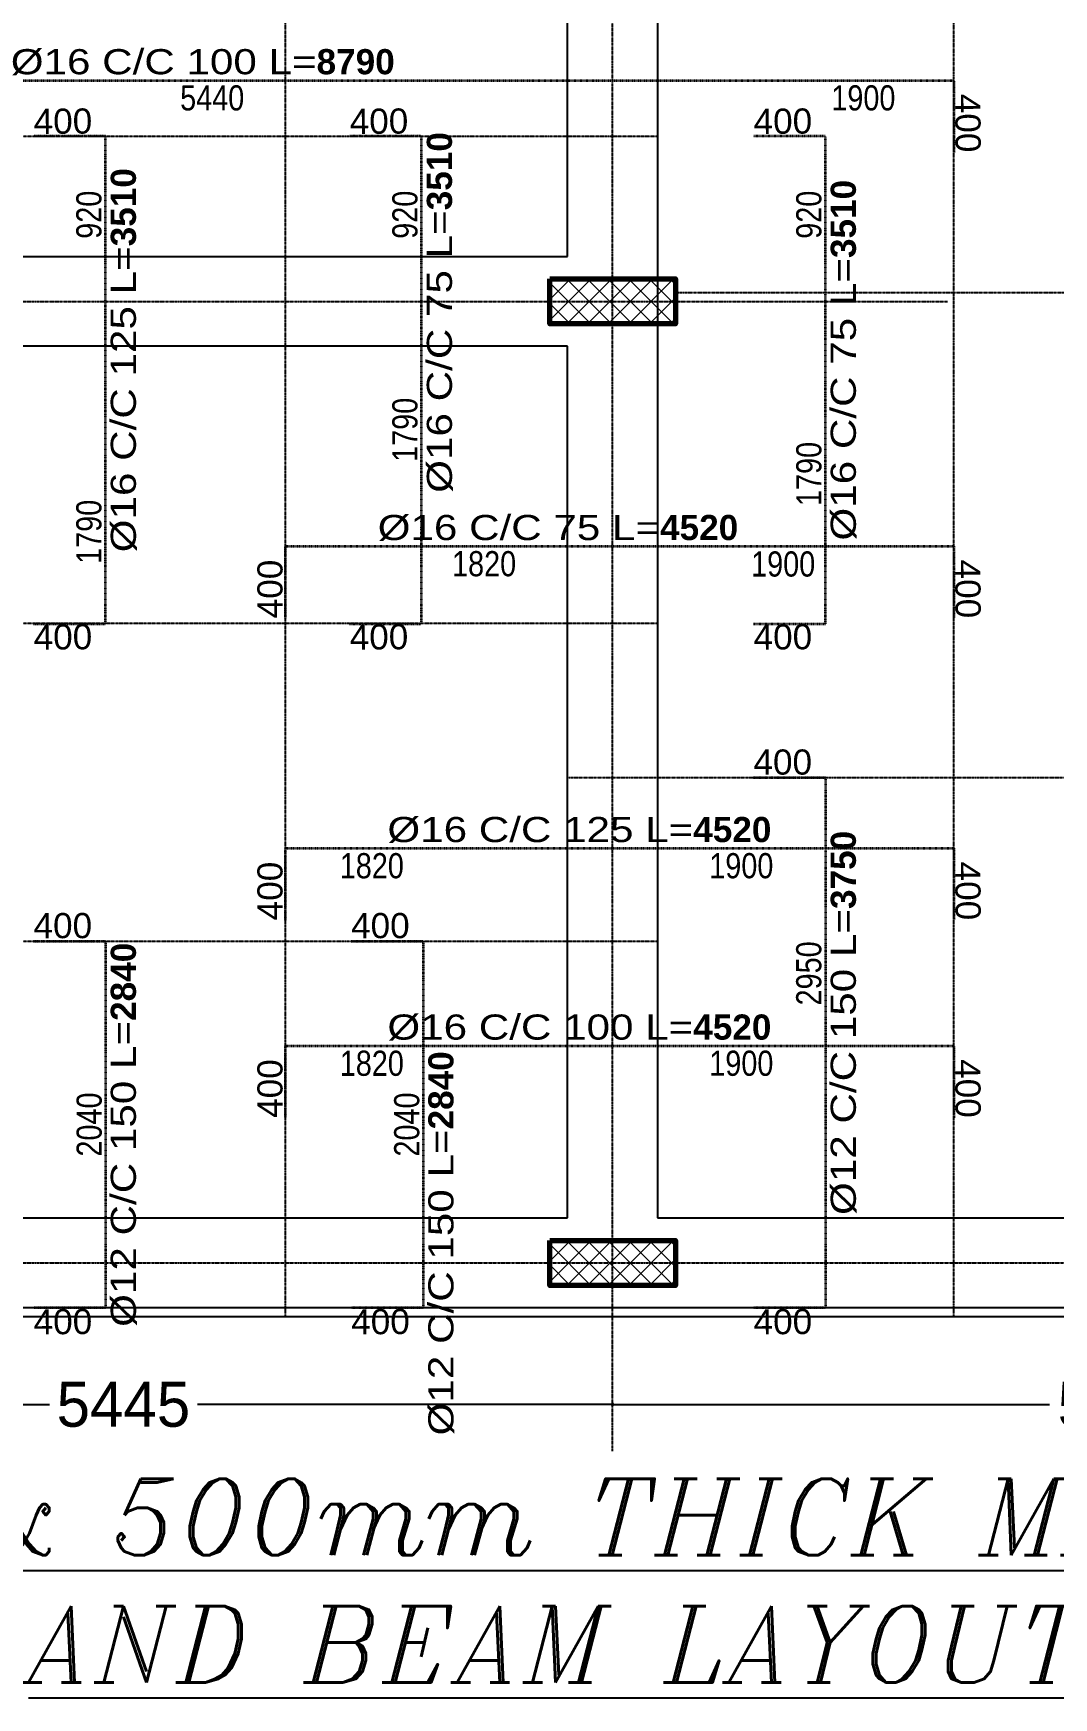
# Model space of a CAD drawing. Header units: millimetres. Extents: x 2103 to 24010, y 2231 to 32064.
# Drawn here: x 8624 to 14304, y 2231 to 11491 of the extents above; entities that cross this region are included whole.
import ezdxf

# ---------------------------------------------------------------- set-up
doc = ezdxf.new("R2010")
doc.units = ezdxf.units.MM
doc.linetypes.add('CENTER', pattern=[2, 1.25, -0.25, 0.25, -0.25])
doc.linetypes.add('HIDDEN', pattern=[0.375, 0.25, -0.125])
for name, color, linetype, lineweight in [('A- Hatch', 8, 'Continuous', 0), ('BAR N', 104, 'HIDDEN', 35), ('DIM2', 8, 'Continuous', 0)]:
    doc.layers.add(name, color=color, linetype=linetype, lineweight=lineweight)
for name, color, linetype in [('ConcreteEdges', 3, 'Continuous'), ('DIM', 1, 'Continuous'), ('GRIDLINES', 9, 'Continuous'), ('TEXT', 2, 'Continuous'), ('TREES', 3, 'Continuous')]:
    doc.layers.add(name, color=color, linetype=linetype)
doc.styles.add('BOLDTEXT4', font='italic.shx')
doc.styles.add('style5', font='')
doc.styles.add('yonas', font='')
doc.styles.get('style5').set_extended_font_data('Tempus Sans ITC')
doc.styles.get('yonas').set_extended_font_data('Tw Cen MT')
doc.dimstyles.new('detail 20', dxfattribs={"dimtxt": 200, "dimasz": 3, "dimexe": 7, "dimexo": 7, "dimgap": 5, "dimtad": 0, "dimtoh": 1, "dimdec": 0, "dimzin": 0, "dimdsep": 46, "dimtxsty": 'yonas', "dimblk": 'ARCHTICK', "dimcen": 0.03, "dimdle": 7, "dimclrd": 13, "dimclrt": 1, "dimadec": 0, "dimazin": 0, "dimtfac": 1, "dimtdec": 0, "dimtofl": 0, "dimtmove": 0, "dimatfit": 3, "dimldrblk": 'ARCHTICK', "dimfxl": 10, "dimfxlon": 1, "dimtolj": 1, "dimtzin": 0, "dimarcsym": 1})
doc.dimstyles.new('DIM 25. Beam', dxfattribs={"dimtxt": 140, "dimasz": 75, "dimexe": 75, "dimexo": 20, "dimgap": 20, "dimtad": 1, "dimdec": 0, "dimrnd": 10, "dimzin": 0, "dimdsep": 46, "dimtxsty": 'style5', "dimblk": 'OBLIQUE', "dimcen": 0, "dimdle": 75, "dimse1": 1, "dimse2": 1, "dimsd1": 1, "dimsd2": 1, "dimclrd": 1, "dimclre": 1, "dimclrt": 2, "dimadec": 0, "dimazin": 0, "dimtfac": 1, "dimtdec": 0, "dimtix": 1, "dimtmove": 2, "dimatfit": 2, "dimldrblk": 'OPEN', "dimfxl": 75, "dimtolj": 1, "dimtzin": 0, "dimarcsym": 0})

# ---------------------------------------------------------------- blocks, each defined once
blk = doc.blocks.new('_ArchTick')
at = {"color": 0, "linetype": 'ByBlock', "const_width": 0.15}
blk.add_lwpolyline([(-0.5, -0.5), (0.5, 0.5)], dxfattribs=at)
blk = doc.blocks.new('*D501')
at = {"layer": 'Defpoints', "color": 0}
for p in [(6403.3, 4349.9), (11848.3, 4349.9), (11848.3, 3861.6)]:
    blk.add_point(p, dxfattribs=at)
at = {"layer": 'DIM2', "color": 7, "lineweight": -2, "ltscale": 10}
for p, q in [((6396.3, 3861.6), (8714.2, 3861.6)), ((11855.3, 3861.6), (9537.5, 3861.6))]:
    blk.add_line(p, q, dxfattribs=at)
at = {"layer": 'DIM2', "color": 0, "lineweight": -2, "ltscale": 10}
for p, q in [((6403.3, 3871.6), (6403.3, 3854.6)), ((11848.3, 3871.6), (11848.3, 3854.6))]:
    blk.add_line(p, q, dxfattribs=at)
at = {"layer": 'DIM2', "color": 7, "lineweight": -2, "xscale": 3, "yscale": 3, "zscale": 3, "rotation": 180}
blk.add_blockref('_ArchTick', (6403.3, 3861.6), dxfattribs=at)
at = {"layer": 'DIM2', "color": 7, "lineweight": -2, "xscale": 3, "yscale": 3, "zscale": 3}
blk.add_blockref('_ArchTick', (11848.3, 3861.6), dxfattribs=at)
at = {"layer": 'DIM2', "color": 7, "lineweight": 25, "insert": (9125.8, 3861.6), "char_height": 250, "attachment_point": 5, "style": 'yonas'}
blk.add_mtext('\\A1;5445', dxfattribs=at)
blk = doc.blocks.new('*D502')
at = {"layer": 'Defpoints', "color": 0}
for p in [(11848.3, 4349.9), (17548.3, 3861.6), (17548.3, 3861.6)]:
    blk.add_point(p, dxfattribs=at)
at = {"layer": 'DIM2', "color": 7, "lineweight": -2, "ltscale": 10}
for p, q in [((11841.3, 3861.6), (14280.3, 3861.6)), ((17555.3, 3861.6), (15116.3, 3861.6))]:
    blk.add_line(p, q, dxfattribs=at)
at = {"layer": 'DIM2', "color": 0, "lineweight": -2, "ltscale": 10}
for p, q in [((11848.3, 3871.6), (11848.3, 3854.6)), ((17548.3, 3854.6), (17548.3, 3854.6))]:
    blk.add_line(p, q, dxfattribs=at)
at = {"layer": 'DIM2', "color": 7, "lineweight": -2, "xscale": 3, "yscale": 3, "zscale": 3, "rotation": 180}
blk.add_blockref('_ArchTick', (11848.3, 3861.6), dxfattribs=at)
at = {"layer": 'DIM2', "color": 7, "lineweight": -2, "xscale": 3, "yscale": 3, "zscale": 3}
blk.add_blockref('_ArchTick', (17548.3, 3861.6), dxfattribs=at)
at = {"layer": 'DIM2', "color": 7, "lineweight": 25, "insert": (14698.3, 3861.6), "char_height": 250, "attachment_point": 5, "style": 'yonas'}
blk.add_mtext('\\A1;5700', dxfattribs=at)
blk = doc.blocks.new('*D554')
at = {"layer": 'Defpoints', "color": 0}
for p in [(6403.3, 11228.7), (11843.4, 11228.7), (6403.3, 11039.5)]:
    blk.add_point(p, dxfattribs=at)
at = {"layer": 'TEXT', "color": 2, "insert": (9620, 11131), "char_height": 140, "attachment_point": 5, "style": 'style5'}
blk.add_mtext('\\A1;{\\fTechnic|b0|i0|c2|p2;5440}', dxfattribs=at)
blk = doc.blocks.new('_Oblique')
at = {"color": 0, "linetype": 'ByBlock', "lineweight": -2}
blk.add_line((-0.5, -0.5), (0.5, 0.5), dxfattribs=at)
blk = doc.blocks.new('_OPEN')
at = {"color": 0, "linetype": 'ByBlock'}
for p, q in [((-1, 0.17), (0, 0)), ((0, 0), (-1, -0.17)), ((0, 0), (-1, 0))]:
    blk.add_line(p, q, dxfattribs=at)
blk = doc.blocks.new('*D555')
at = {"layer": 'Defpoints', "color": 0}
for p in [(11848.3, 11228.7), (13748.3, 11228.7), (13748.3, 11039.5)]:
    blk.add_point(p, dxfattribs=at)
at = {"layer": 'TEXT', "color": 2, "insert": (13244.7, 11131.1), "char_height": 140, "attachment_point": 5, "style": 'style5'}
blk.add_mtext('\\A1;{\\fTechnic|b0|i0|c2|p2;1900}', dxfattribs=at)
blk = doc.blocks.new('*D556')
at = {"layer": 'Defpoints', "color": 0}
for p in [(13748.3, 11228.7), (13752.3, 10827.5), (13907.6, 10828.7)]:
    blk.add_point(p, dxfattribs=at)
at = {"layer": 'DIM', "color": 2, "insert": (13826.2, 10991.8), "char_height": 140, "attachment_point": 5, "rotation": 270.45534, "style": 'style5'}
blk.add_mtext('\\A1;{\\fArial|b0|i0|c0|p34;400}', dxfattribs=at)
blk = doc.blocks.new('*D559')
at = {"layer": 'Defpoints', "color": 0}
for p in [(5362, 11228.7), (14148.3, 11242.4), (14148.3, 11242.4)]:
    blk.add_point(p, dxfattribs=at)
at = {"layer": 'TEXT', "color": 2, "insert": (9567.5, 11330.7), "char_height": 140, "attachment_point": 5, "style": 'style5'}
blk.add_mtext('\\A1;{\\fArial|b0|i0|c0|p34;\\W1.2;\\C1;%%C16 C/C 100 L=\\fArial|b1|i0|c0|p34;\\W1;8790}', dxfattribs=at)
blk = doc.blocks.new('*D569')
at = {"layer": 'Defpoints', "color": 0}
for p in [(10028.3, 5857.5), (11843.4, 5857.5), (10028.3, 5668.3)]:
    blk.add_point(p, dxfattribs=at)
at = {"layer": 'TEXT', "color": 2, "insert": (10508.5, 5759.8), "char_height": 140, "attachment_point": 5, "style": 'style5'}
blk.add_mtext('\\A1;{\\fTechnic|b0|i0|c2|p2;1820}', dxfattribs=at)
blk = doc.blocks.new('*D570')
at = {"layer": 'Defpoints', "color": 0}
for p in [(11848.3, 5857.5), (13748.3, 5857.5), (13748.3, 5668.3)]:
    blk.add_point(p, dxfattribs=at)
at = {"layer": 'TEXT', "color": 2, "insert": (12565.4, 5759.9), "char_height": 140, "attachment_point": 5, "style": 'style5'}
blk.add_mtext('\\A1;{\\fTechnic|b0|i0|c2|p2;1900}', dxfattribs=at)
blk = doc.blocks.new('*D571')
at = {"layer": 'Defpoints', "color": 0}
for p in [(10028.3, 5857.5), (10028.3, 5457.5), (10028.3, 5457.5)]:
    blk.add_point(p, dxfattribs=at)
at = {"layer": 'DIM', "color": 2, "insert": (9942.5, 5619.9), "char_height": 140, "attachment_point": 5, "rotation": 90, "style": 'style5'}
blk.add_mtext('\\A1;{\\fArial|b0|i0|c0|p34;400}', dxfattribs=at)
blk = doc.blocks.new('*D572')
at = {"layer": 'Defpoints', "color": 0}
for p in [(13748.3, 5857.5), (13752.3, 5456.3), (13907.6, 5457.5)]:
    blk.add_point(p, dxfattribs=at)
at = {"layer": 'DIM', "color": 2, "insert": (13826.2, 5620.6), "char_height": 140, "attachment_point": 5, "rotation": 270.45534, "style": 'style5'}
blk.add_mtext('\\A1;{\\fArial|b0|i0|c0|p34;400}', dxfattribs=at)
blk = doc.blocks.new('*D573')
at = {"layer": 'Defpoints', "color": 0}
for p in [(9623.3, 5857.5), (14148.3, 5871.2), (14148.3, 5871.2)]:
    blk.add_point(p, dxfattribs=at)
at = {"layer": 'TEXT', "color": 2, "insert": (11664, 5959.5), "char_height": 140, "attachment_point": 5, "style": 'style5'}
blk.add_mtext('\\A1;{\\fArial|b0|i0|c0|p34;\\W1.2;\\C1;%%C16 C/C 100 L=\\fArial|b1|i0|c0|p34;\\W1;4520}', dxfattribs=at)
blk = doc.blocks.new('*D643')
at = {"layer": 'Defpoints', "color": 0}
for p in [(9026, 6439.9), (9026, 4399.9), (9026, 4399.9)]:
    blk.add_point(p, dxfattribs=at)
at = {"layer": 'TEXT', "color": 2, "insert": (8936, 5419.9), "char_height": 140, "attachment_point": 5, "rotation": 90, "style": 'style5'}
blk.add_mtext('\\A1;{\\fTechnic|b0|i0|c2|p2;2040}', dxfattribs=at)
blk = doc.blocks.new('*D644')
at = {"layer": 'Defpoints', "color": 0}
for p in [(8626, 6439.9), (8626, 6439.9), (9026, 6439.9)]:
    blk.add_point(p, dxfattribs=at)
at = {"layer": 'DIM', "color": 2, "insert": (8788.4, 6525.7), "char_height": 140, "attachment_point": 5, "style": 'style5'}
blk.add_mtext('\\A1;{\\fArial|b0|i0|c0|p34;400}', dxfattribs=at)
blk = doc.blocks.new('*D645')
at = {"layer": 'Defpoints', "color": 0}
for p in [(8624.8, 4395.9), (9026, 4399.9), (8626, 4240.6)]:
    blk.add_point(p, dxfattribs=at)
at = {"layer": 'DIM', "color": 2, "insert": (8789.1, 4322.1), "char_height": 140, "attachment_point": 5, "rotation": 0.45534, "style": 'style5'}
blk.add_mtext('\\A1;{\\fArial|b0|i0|c0|p34;400}', dxfattribs=at)
blk = doc.blocks.new('*D646')
at = {"layer": 'Defpoints', "color": 0}
for p in [(9026, 6839.9), (9026, 3999.9), (9026, 3999.9)]:
    blk.add_point(p, dxfattribs=at)
at = {"layer": 'TEXT', "color": 2, "insert": (9128, 5362.7), "char_height": 140, "attachment_point": 5, "rotation": 90, "style": 'style5'}
blk.add_mtext('\\A1;{\\fArial|b0|i0|c0|p34;\\W1.2;\\C1;%%C12 C/C 150 L=\\fArial|b1|i0|c0|p34;\\W1;2840}', dxfattribs=at)
blk = doc.blocks.new('*D731')
at = {"layer": 'Defpoints', "color": 0}
for p in [(10793.7, 6439.9), (10793.7, 4399.9), (10793.7, 4399.9)]:
    blk.add_point(p, dxfattribs=at)
at = {"layer": 'TEXT', "color": 2, "insert": (10703.7, 5419.9), "char_height": 140, "attachment_point": 5, "rotation": 90, "style": 'style5'}
blk.add_mtext('\\A1;{\\fTechnic|b0|i0|c2|p2;2040}', dxfattribs=at)
blk = doc.blocks.new('*D732')
at = {"layer": 'Defpoints', "color": 0}
for p in [(10393.7, 6439.9), (10393.7, 6439.9), (10793.7, 6439.9)]:
    blk.add_point(p, dxfattribs=at)
at = {"layer": 'DIM', "color": 2, "insert": (10556.1, 6525.7), "char_height": 140, "attachment_point": 5, "style": 'style5'}
blk.add_mtext('\\A1;{\\fArial|b0|i0|c0|p34;400}', dxfattribs=at)
blk = doc.blocks.new('*D733')
at = {"layer": 'Defpoints', "color": 0}
for p in [(10392.5, 4395.9), (10793.7, 4399.9), (10393.7, 4240.6)]:
    blk.add_point(p, dxfattribs=at)
at = {"layer": 'DIM', "color": 2, "insert": (10556.8, 4322.1), "char_height": 140, "attachment_point": 5, "rotation": 0.45534, "style": 'style5'}
blk.add_mtext('\\A1;{\\fArial|b0|i0|c0|p34;400}', dxfattribs=at)
blk = doc.blocks.new('*D734')
at = {"layer": 'Defpoints', "color": 0}
for p in [(10793.7, 6839.9), (10793.7, 3999.9), (10793.7, 3999.9)]:
    blk.add_point(p, dxfattribs=at)
at = {"layer": 'TEXT', "color": 2, "insert": (10895.7, 4758.8), "char_height": 140, "attachment_point": 5, "rotation": 90, "style": 'style5'}
blk.add_mtext('\\A1;{\\fArial|b0|i0|c0|p34;\\W1.2;\\C1;%%C12 C/C 150 L=\\fArial|b1|i0|c0|p34;\\W1;2840}', dxfattribs=at)
blk = doc.blocks.new('*D735')
at = {"layer": 'Defpoints', "color": 0}
for p in [(13033.6, 7349.9), (13033.6, 4399.9), (13033.6, 4399.9)]:
    blk.add_point(p, dxfattribs=at)
at = {"layer": 'TEXT', "color": 2, "insert": (12941.6, 6260.8), "char_height": 140, "attachment_point": 5, "rotation": 90, "style": 'style5'}
blk.add_mtext('\\A1;{\\fTechnic|b0|i0|c2|p2;2950}', dxfattribs=at)
blk = doc.blocks.new('*D736')
at = {"layer": 'Defpoints', "color": 0}
for p in [(12633.6, 7349.9), (12633.6, 7349.9), (13033.6, 7349.9)]:
    blk.add_point(p, dxfattribs=at)
at = {"layer": 'DIM', "color": 2, "insert": (12796, 7435.7), "char_height": 140, "attachment_point": 5, "style": 'style5'}
blk.add_mtext('\\A1;{\\fArial|b0|i0|c0|p34;400}', dxfattribs=at)
blk = doc.blocks.new('*D737')
at = {"layer": 'Defpoints', "color": 0}
for p in [(12632.4, 4395.9), (13033.6, 4399.9), (12633.6, 4240.6)]:
    blk.add_point(p, dxfattribs=at)
at = {"layer": 'DIM', "color": 2, "insert": (12796.7, 4322.1), "char_height": 140, "attachment_point": 5, "rotation": 0.45534, "style": 'style5'}
blk.add_mtext('\\A1;{\\fArial|b0|i0|c0|p34;400}', dxfattribs=at)
blk = doc.blocks.new('*D738')
at = {"layer": 'Defpoints', "color": 0}
for p in [(13033.6, 7749.9), (13033.6, 3999.9), (13033.6, 3999.9)]:
    blk.add_point(p, dxfattribs=at)
at = {"layer": 'TEXT', "color": 2, "insert": (13135.6, 5985.2), "char_height": 140, "attachment_point": 5, "rotation": 90, "style": 'style5'}
blk.add_mtext('\\A1;{\\fArial|b0|i0|c0|p34;\\W1.2;\\C1;%%C12 C/C 150 L=\\fArial|b1|i0|c0|p34;\\W1;3750}', dxfattribs=at)
blk = doc.blocks.new('*D757')
at = {"layer": 'Defpoints', "color": 0}
for p in [(10028.3, 8636.9), (11843.4, 8636.9), (10028.3, 8447.7)]:
    blk.add_point(p, dxfattribs=at)
at = {"layer": 'TEXT', "color": 2, "insert": (11133.5, 8539.3), "char_height": 140, "attachment_point": 5, "style": 'style5'}
blk.add_mtext('\\A1;{\\fTechnic|b0|i0|c2|p2;1820}', dxfattribs=at)
blk = doc.blocks.new('*D758')
at = {"layer": 'Defpoints', "color": 0}
for p in [(11848.3, 8636.9), (13748.3, 8636.9), (13748.3, 8447.7)]:
    blk.add_point(p, dxfattribs=at)
at = {"layer": 'TEXT', "color": 2, "insert": (12798.3, 8537.7), "char_height": 140, "attachment_point": 5, "style": 'style5'}
blk.add_mtext('\\A1;{\\fTechnic|b0|i0|c2|p2;1900}', dxfattribs=at)
blk = doc.blocks.new('*D759')
at = {"layer": 'Defpoints', "color": 0}
for p in [(10028.3, 8636.9), (10028.3, 8236.9), (10028.3, 8236.9)]:
    blk.add_point(p, dxfattribs=at)
at = {"layer": 'DIM', "color": 2, "insert": (9942.5, 8399.4), "char_height": 140, "attachment_point": 5, "rotation": 90, "style": 'style5'}
blk.add_mtext('\\A1;{\\fArial|b0|i0|c0|p34;400}', dxfattribs=at)
blk = doc.blocks.new('*D760')
at = {"layer": 'Defpoints', "color": 0}
for p in [(13748.3, 8636.9), (13752.3, 8235.7), (13907.6, 8236.9)]:
    blk.add_point(p, dxfattribs=at)
at = {"layer": 'DIM', "color": 2, "insert": (13826.2, 8400), "char_height": 140, "attachment_point": 5, "rotation": 270.45534, "style": 'style5'}
blk.add_mtext('\\A1;{\\fArial|b0|i0|c0|p34;400}', dxfattribs=at)
blk = doc.blocks.new('*D761')
at = {"layer": 'Defpoints', "color": 0}
for p in [(9623.3, 8636.9), (14148.3, 8650.6), (14148.3, 8650.6)]:
    blk.add_point(p, dxfattribs=at)
at = {"layer": 'TEXT', "color": 2, "insert": (11544.7, 8738.9), "char_height": 140, "attachment_point": 5, "style": 'style5'}
blk.add_mtext('\\A1;{\\fArial|b0|i0|c0|p34;\\W1.2;\\C1;%%C16 C/C 75 L=\\fArial|b1|i0|c0|p34;\\W1;4520}', dxfattribs=at)
blk = doc.blocks.new('*D902')
at = {"layer": 'Defpoints', "color": 0}
for p in [(10028.3, 6956.6), (11843.4, 6956.6), (10028.3, 6767.4)]:
    blk.add_point(p, dxfattribs=at)
at = {"layer": 'TEXT', "color": 2, "insert": (10508.5, 6858.9), "char_height": 140, "attachment_point": 5, "style": 'style5'}
blk.add_mtext('\\A1;{\\fTechnic|b0|i0|c2|p2;1820}', dxfattribs=at)
blk = doc.blocks.new('*D903')
at = {"layer": 'Defpoints', "color": 0}
for p in [(11848.3, 6956.6), (13748.3, 6956.6), (13748.3, 6767.4)]:
    blk.add_point(p, dxfattribs=at)
at = {"layer": 'TEXT', "color": 2, "insert": (12565.4, 6859), "char_height": 140, "attachment_point": 5, "style": 'style5'}
blk.add_mtext('\\A1;{\\fTechnic|b0|i0|c2|p2;1900}', dxfattribs=at)
blk = doc.blocks.new('*D904')
at = {"layer": 'Defpoints', "color": 0}
for p in [(10028.3, 6956.6), (10028.3, 6556.6), (10028.3, 6556.6)]:
    blk.add_point(p, dxfattribs=at)
at = {"layer": 'DIM', "color": 2, "insert": (9942.5, 6719), "char_height": 140, "attachment_point": 5, "rotation": 90, "style": 'style5'}
blk.add_mtext('\\A1;{\\fArial|b0|i0|c0|p34;400}', dxfattribs=at)
blk = doc.blocks.new('*D905')
at = {"layer": 'Defpoints', "color": 0}
for p in [(13748.3, 6956.6), (13752.3, 6555.4), (13907.6, 6556.6)]:
    blk.add_point(p, dxfattribs=at)
at = {"layer": 'DIM', "color": 2, "insert": (13826.2, 6719.7), "char_height": 140, "attachment_point": 5, "rotation": 270.45534, "style": 'style5'}
blk.add_mtext('\\A1;{\\fArial|b0|i0|c0|p34;400}', dxfattribs=at)
blk = doc.blocks.new('*D906')
at = {"layer": 'Defpoints', "color": 0}
for p in [(9623.3, 6956.6), (14148.3, 6970.3), (14148.3, 6970.3)]:
    blk.add_point(p, dxfattribs=at)
at = {"layer": 'TEXT', "color": 2, "insert": (11664, 7058.5), "char_height": 140, "attachment_point": 5, "style": 'style5'}
blk.add_mtext('\\A1;{\\fArial|b0|i0|c0|p34;\\W1.2;\\C1;%%C16 C/C 125 L=\\fArial|b1|i0|c0|p34;\\W1;4520}', dxfattribs=at)
blk = doc.blocks.new('*D932')
at = {"layer": 'Defpoints', "color": 0}
for p in [(8624.8, 8205.9), (9026, 8209.9), (8626, 8050.6)]:
    blk.add_point(p, dxfattribs=at)
at = {"layer": 'DIM', "color": 2, "insert": (8789.1, 8132.1), "char_height": 140, "attachment_point": 5, "rotation": 0.45534, "style": 'style5'}
blk.add_mtext('\\A1;{\\fArial|b0|i0|c0|p34;400}', dxfattribs=at)
blk = doc.blocks.new('*D934')
at = {"layer": 'Defpoints', "color": 0}
for p in [(9026, 9999.9), (9026, 8209.9), (9026, 8209.9)]:
    blk.add_point(p, dxfattribs=at)
at = {"layer": 'TEXT', "color": 2, "insert": (8934.4, 8717.6), "char_height": 140, "attachment_point": 5, "rotation": 90, "style": 'style5'}
blk.add_mtext('\\A1;{\\fTechnic|b0|i0|c2|p2;1790}', dxfattribs=at)
blk = doc.blocks.new('*D935')
at = {"layer": 'Defpoints', "color": 0}
for p in [(9026, 10919.9), (9026, 10919.9), (9026, 9999.9)]:
    blk.add_point(p, dxfattribs=at)
at = {"layer": 'TEXT', "color": 2, "insert": (8934.4, 10481.8), "char_height": 140, "attachment_point": 5, "rotation": 89.99871, "style": 'style5'}
blk.add_mtext('\\A1;{\\fTechnic|b0|i0|c2|p2;920}', dxfattribs=at)
blk = doc.blocks.new('*D936')
at = {"layer": 'Defpoints', "color": 0}
for p in [(8624.8, 11075.2), (9026, 11079.2), (8626, 10919.9)]:
    blk.add_point(p, dxfattribs=at)
at = {"layer": 'DIM', "color": 2, "insert": (8789.1, 11001.3), "char_height": 140, "attachment_point": 5, "rotation": 0.45534, "style": 'style5'}
blk.add_mtext('\\A1;{\\fArial|b0|i0|c0|p34;400}', dxfattribs=at)
blk = doc.blocks.new('*D937')
at = {"layer": 'Defpoints', "color": 0}
for p in [(9026, 11319.9), (9026, 7805.9), (9026, 7805.9)]:
    blk.add_point(p, dxfattribs=at)
at = {"layer": 'TEXT', "color": 2, "insert": (9128, 9672.4), "char_height": 140, "attachment_point": 5, "rotation": 90, "style": 'style5'}
blk.add_mtext('\\A1;{\\fArial|b0|i0|c0|p34;\\W1.2;\\C1;%%C16 C/C 125 L=\\fArial|b1|i0|c0|p34;\\W1;3510}', dxfattribs=at)
blk = doc.blocks.new('*D941')
at = {"layer": 'Defpoints', "color": 0}
for p in [(10384, 8205.9), (10785.3, 8209.9), (10385.3, 8050.6)]:
    blk.add_point(p, dxfattribs=at)
at = {"layer": 'DIM', "color": 2, "insert": (10548.4, 8132.1), "char_height": 140, "attachment_point": 5, "rotation": 0.45534, "style": 'style5'}
blk.add_mtext('\\A1;{\\fArial|b0|i0|c0|p34;400}', dxfattribs=at)
blk = doc.blocks.new('*D943')
at = {"layer": 'Defpoints', "color": 0}
for p in [(10785.3, 9999.9), (10785.3, 8209.9), (10785.3, 8209.9)]:
    blk.add_point(p, dxfattribs=at)
at = {"layer": 'TEXT', "color": 2, "insert": (10693.6, 9285.1), "char_height": 140, "attachment_point": 5, "rotation": 90, "style": 'style5'}
blk.add_mtext('\\A1;{\\fTechnic|b0|i0|c2|p2;1790}', dxfattribs=at)
blk = doc.blocks.new('*D944')
at = {"layer": 'Defpoints', "color": 0}
for p in [(10785.3, 10919.9), (10785.3, 10919.9), (10785.3, 9999.9)]:
    blk.add_point(p, dxfattribs=at)
at = {"layer": 'TEXT', "color": 2, "insert": (10693.7, 10481.8), "char_height": 140, "attachment_point": 5, "rotation": 89.99871, "style": 'style5'}
blk.add_mtext('\\A1;{\\fTechnic|b0|i0|c2|p2;920}', dxfattribs=at)
blk = doc.blocks.new('*D945')
at = {"layer": 'Defpoints', "color": 0}
for p in [(10384, 11075.2), (10785.2, 11079.2), (10385.3, 10919.9)]:
    blk.add_point(p, dxfattribs=at)
at = {"layer": 'DIM', "color": 2, "insert": (10548.4, 11001.3), "char_height": 140, "attachment_point": 5, "rotation": 0.45534, "style": 'style5'}
blk.add_mtext('\\A1;{\\fArial|b0|i0|c0|p34;400}', dxfattribs=at)
blk = doc.blocks.new('*D946')
at = {"layer": 'Defpoints', "color": 0}
for p in [(10785.3, 11319.9), (10785.3, 7805.9), (10785.3, 7805.9)]:
    blk.add_point(p, dxfattribs=at)
at = {"layer": 'TEXT', "color": 2, "insert": (10887.3, 9938.1), "char_height": 140, "attachment_point": 5, "rotation": 90, "style": 'style5'}
blk.add_mtext('\\A1;{\\fArial|b0|i0|c0|p34;\\W1.2;\\C1;%%C16 C/C 75 L=\\fArial|b1|i0|c0|p34;\\W1;3510}', dxfattribs=at)
blk = doc.blocks.new('*D953')
at = {"layer": 'Defpoints', "color": 0}
for p in [(12632.4, 8205.9), (13033.6, 8209.9), (12633.6, 8050.6)]:
    blk.add_point(p, dxfattribs=at)
at = {"layer": 'DIM', "color": 2, "insert": (12796.7, 8132.1), "char_height": 140, "attachment_point": 5, "rotation": 0.45534, "style": 'style5'}
blk.add_mtext('\\A1;{\\fArial|b0|i0|c0|p34;400}', dxfattribs=at)
blk = doc.blocks.new('*D955')
at = {"layer": 'Defpoints', "color": 0}
for p in [(13033.6, 9999.9), (13033.6, 8209.9), (13033.6, 8209.9)]:
    blk.add_point(p, dxfattribs=at)
at = {"layer": 'TEXT', "color": 2, "insert": (12942, 9039.6), "char_height": 140, "attachment_point": 5, "rotation": 90, "style": 'style5'}
blk.add_mtext('\\A1;{\\fTechnic|b0|i0|c2|p2;1790}', dxfattribs=at)
blk = doc.blocks.new('*D956')
at = {"layer": 'Defpoints', "color": 0}
for p in [(13033.7, 10919.9), (13033.7, 10919.9), (13033.6, 9999.9)]:
    blk.add_point(p, dxfattribs=at)
at = {"layer": 'TEXT', "color": 2, "insert": (12942, 10481.8), "char_height": 140, "attachment_point": 5, "rotation": 89.99871, "style": 'style5'}
blk.add_mtext('\\A1;{\\fTechnic|b0|i0|c2|p2;920}', dxfattribs=at)
blk = doc.blocks.new('*D957')
at = {"layer": 'Defpoints', "color": 0}
for p in [(12632.4, 11075.2), (13033.6, 11079.2), (12633.6, 10919.9)]:
    blk.add_point(p, dxfattribs=at)
at = {"layer": 'DIM', "color": 2, "insert": (12796.7, 11001.3), "char_height": 140, "attachment_point": 5, "rotation": 0.45534, "style": 'style5'}
blk.add_mtext('\\A1;{\\fArial|b0|i0|c0|p34;400}', dxfattribs=at)
blk = doc.blocks.new('*D958')
at = {"layer": 'Defpoints', "color": 0}
for p in [(13033.7, 11319.9), (13033.7, 7805.9), (13033.7, 7805.9)]:
    blk.add_point(p, dxfattribs=at)
at = {"layer": 'TEXT', "color": 2, "insert": (13135.6, 9672.4), "char_height": 140, "attachment_point": 5, "rotation": 90, "style": 'style5'}
blk.add_mtext('\\A1;{\\fArial|b0|i0|c0|p34;\\W1.2;\\C1;%%C16 C/C 75 L=\\fArial|b1|i0|c0|p34;\\W1;3510}', dxfattribs=at)

msp = doc.modelspace()

# ---------------------------------------------------------------- hatches: boundary and pattern name
at = {"layer": 'A- Hatch'}
h = msp.add_hatch(dxfattribs=at)
h.set_pattern_fill('ANSI37', color=256, scale=650, style=0)
h.set_pattern_definition([(45, (-594405.086, 514661.16), (-57.452426, 57.452426), []), (135, (-594405.086, 514661.16), (-57.452426, -57.452426), [])])
h.paths.add_polyline_path([(11498.9, 10124.9), (12198.9, 10124.9), (12198.9, 9874.9), (11498.9, 9874.9)])
h = msp.add_hatch(dxfattribs=at)
h.set_pattern_fill('ANSI37', color=256, scale=650, style=0)
h.set_pattern_definition([(45, (-594405.086, 509311.165), (-57.452426, 57.452426), []), (135, (-594405.086, 509311.165), (-57.452426, -57.452426), [])])
h.paths.add_polyline_path([(11498.9, 4774.9), (12198.9, 4774.9), (12198.9, 4524.9), (11498.9, 4524.9)])

# ---------------------------------------------------------------- linework, layer by layer
at = {"layer": 'BAR N', "color": 43, "ltscale": 0.3}
for points in [[(5762, 10828.7), (5762, 11228.7), (13748.3, 11228.7), (13748.3, 10828.7)], [(8624.8, 8205.9), (9026, 8205.9), (9026, 10919.9), (8626, 10919.9)], [(10384, 8205.9), (10785.3, 8205.9), (10785.3, 10919.9), (10385.3, 10919.9)], [(12632.4, 8205.9), (13033.6, 8205.9), (13033.6, 10919.9), (12633.6, 10919.9)], [(10028.3, 8236.9), (10028.3, 8636.9), (13748.3, 8636.9), (13748.3, 8236.9)], [(12633.6, 7349.9), (13033.6, 7349.9), (13033.6, 4399.9), (12633.6, 4399.9)], [(10028.3, 6556.6), (10028.3, 6956.6), (13748.3, 6956.6), (13748.3, 6556.6)], [(8626, 6439.9), (9026, 6439.9), (9026, 4399.9), (8626, 4399.9)], [(10393.7, 6439.9), (10793.7, 6439.9), (10793.7, 4399.9), (10393.7, 4399.9)], [(10028.3, 5457.5), (10028.3, 5857.5), (13748.3, 5857.5), (13748.3, 5457.5)]]:
    msp.add_lwpolyline(points, dxfattribs=at)
at = {"layer": 'ConcreteEdges', "color": 3, "linetype": 'Continuous'}
for p, q in [((11598.3, 10249.9), (11598.3, 12499.9)), ((12098.3, 12499.9), (12098.3, 10249.9)), ((7843.3, 10249.9), (11598.3, 10249.9)), ((12098.3, 10249.9), (12098.3, 9999.9)), ((12098.3, 10249.9), (12098.3, 9999.9)), ((12098.3, 9999.9), (12098.3, 9749.9)), ((11598.3, 9749.9), (7843.3, 9749.9)), ((11598.3, 7399.9), (11598.3, 9749.9)), ((12098.3, 9749.9), (12098.3, 7399.9)), ((11598.3, 4899.9), (11598.3, 7399.9)), ((12098.3, 7399.9), (12098.3, 4899.9)), ((7843.3, 4899.9), (11598.3, 4899.9)), ((12098.3, 4899.9), (17298.3, 4899.9)), ((11598.3, 4399.9), (7843.3, 4399.9)), ((17298.3, 4399.9), (11598.3, 4399.9)), ((23448.3, 4349.9), (5703.4, 4349.9))]:
    msp.add_line(p, q, dxfattribs=at)
at = {"layer": 'GRIDLINES', "color": 9, "linetype": 'CENTER'}
for p, q in [((11848.3, 3603.1), (11848.3, 30785.2)), ((3381.8, 9999.9), (13712.4, 9999.9)), ((3381.8, 4649.9), (24004.2, 4649.9))]:
    msp.add_line(p, q, dxfattribs=at)
at = {"layer": 'GRIDLINES', "color": 152, "linetype": 'CENTER', "true_color": 0x2776bb}
for p, q in [((13748.3, 4349.9), (13748.3, 28439.9)), ((10028.3, 4349.9), (10028.3, 23499.9)), ((5703.4, 10919.9), (12098.3, 10919.9)), ((12198.9, 10049.9), (17798.3, 10049.9)), ((5703.4, 8209.9), (12098.3, 8209.9)), ((11598.3, 7349.9), (17198.9, 7349.9)), ((5703.4, 6439.9), (12098.3, 6439.9))]:
    msp.add_line(p, q, dxfattribs=at)
at = {"layer": 'TREES', "color": 3, "lineweight": 70}
for points in [[(11498.9, 10124.9), (12198.9, 10124.9), (12198.9, 9874.9), (11498.9, 9874.9)], [(11498.9, 4774.9), (12198.9, 4774.9), (12198.9, 4524.9), (11498.9, 4524.9)]]:
    msp.add_lwpolyline(points, close=True, dxfattribs=at)

# ---------------------------------------------------------------- texts
at = {"layer": 'TEXT', "insert": (13958.8, 3449.2), "char_height": 425, "width": 19444.905, "attachment_point": 2, "style": 'BOLDTEXT4'}
msp.add_mtext('{\\L1000mm & 500mm THICK MAT SLAB REINFORCEMENT AND BEAM LAYOUT PLAN \\H0.8x;Scale 1:50}', dxfattribs=at)

# ---------------------------------------------------------------- dimensions: what is measured, and where the dimension line sits
at = {"layer": 'DIM', "linetype": 'CENTER', "ltscale": 2}
for base, p1, p2, angle, picture, middle in [((13752.3, 10827.5), (13748.3, 11228.7), (13907.6, 10828.7), 90.45534, '*D556', (13826.2, 10991.8)), ((8624.8, 11075.2), (9026, 11079.2), (8626, 10919.9), 0.45534, '*D936', (8789.1, 11001.3)), ((10384, 11075.2), (10785.2, 11079.2), (10385.3, 10919.9), 0.45534, '*D945', (10548.4, 11001.3)), ((12632.4, 11075.2), (13033.6, 11079.2), (12633.6, 10919.9), 0.45534, '*D957', (12796.7, 11001.3)), ((10028.3, 8236.9), (10028.3, 8636.9), (10028.3, 8236.9), 90, '*D759', (9942.5, 8399.4)), ((13752.3, 8235.7), (13748.3, 8636.9), (13907.6, 8236.9), 90.45534, '*D760', (13826.2, 8400)), ((8624.8, 8205.9), (9026, 8209.9), (8626, 8050.6), 0.45534, '*D932', (8789.1, 8132.1)), ((10384, 8205.9), (10785.3, 8209.9), (10385.3, 8050.6), 0.45534, '*D941', (10548.4, 8132.1)), ((12632.4, 8205.9), (13033.6, 8209.9), (12633.6, 8050.6), 0.45534, '*D953', (12796.7, 8132.1)), ((10028.3, 6556.6), (10028.3, 6956.6), (10028.3, 6556.6), 90, '*D904', (9942.5, 6719)), ((13752.3, 6555.4), (13748.3, 6956.6), (13907.6, 6556.6), 90.45534, '*D905', (13826.2, 6719.7)), ((10028.3, 5457.5), (10028.3, 5857.5), (10028.3, 5457.5), 90, '*D571', (9942.5, 5619.9)), ((13752.3, 5456.3), (13748.3, 5857.5), (13907.6, 5457.5), 90.45534, '*D572', (13826.2, 5620.6)), ((8624.8, 4395.9), (9026, 4399.9), (8626, 4240.6), 0.45534, '*D645', (8789.1, 4322.1)), ((10392.5, 4395.9), (10793.7, 4399.9), (10393.7, 4240.6), 0.45534, '*D733', (10556.8, 4322.1)), ((12632.4, 4395.9), (13033.6, 4399.9), (12633.6, 4240.6), 0.45534, '*D737', (12796.7, 4322.1))]:
    dim = msp.add_linear_dim(base=base, p1=p1, p2=p2, angle=angle, text='{\\fArial|b0|i0|c0|p34;<>}', dimstyle='DIM 25. Beam', dxfattribs=at)
    dim.commit()
    dim.dimension.update_dxf_attribs({"geometry": picture, "text_midpoint": middle, "dimtype": 160})
for base, p1, p2, picture, middle in [((12633.6, 7349.9), (13033.6, 7349.9), (12633.6, 7349.9), '*D736', (12796, 7435.7)), ((8626, 6439.9), (9026, 6439.9), (8626, 6439.9), '*D644', (8788.4, 6525.7)), ((10393.7, 6439.9), (10793.7, 6439.9), (10393.7, 6439.9), '*D732', (10556.1, 6525.7))]:
    dim = msp.add_linear_dim(base=base, p1=p1, p2=p2, text='{\\fArial|b0|i0|c0|p34;<>}', dimstyle='DIM 25. Beam', dxfattribs=at)
    dim.commit()
    dim.dimension.update_dxf_attribs({"geometry": picture, "text_midpoint": middle, "dimtype": 160})
at = {"layer": 'DIM2', "color": 7, "lineweight": 25, "ltscale": 10}
for base, p1, p2, picture, middle in [((11848.3, 3861.6), (6403.3, 4349.9), (11848.3, 4349.9), '*D501', (9125.8, 3861.6)), ((17548.3, 3861.6), (11848.3, 4349.9), (17548.3, 3861.6), '*D502', (14698.3, 3861.6))]:
    dim = msp.add_linear_dim(base=base, p1=p1, p2=p2, dimstyle='detail 20', override={"dimtxt": 250, "dimclrd": 7, "dimclrt": 7, "dimtmove": 1}, dxfattribs=at)
    dim.commit()
    dim.dimension.update_dxf_attribs({"geometry": picture, "text_midpoint": middle})
at = {"layer": 'TEXT'}
for base, p1, p2, text, picture, middle in [((14148.3, 11242.4), (5362, 11228.7), (14148.3, 11242.4), '{\\fArial|b0|i0|c0|p34;\\W1.2;\\C1;%%C16 C/C 100 L=\\fArial|b1|i0|c0|p34;\\W1;<>}', '*D559', (9567.5, 11330.7)), ((6403.3, 11039.5), (11843.4, 11228.7), (6403.3, 11228.7), '{\\fTechnic|b0|i0|c2|p2;<>}', '*D554', (9620, 11131)), ((14148.3, 8650.6), (9623.3, 8636.9), (14148.3, 8650.6), '{\\fArial|b0|i0|c0|p34;\\W1.2;\\C1;%%C16 C/C 75 L=\\fArial|b1|i0|c0|p34;\\W1;<>}', '*D761', (11544.7, 8738.9)), ((10028.3, 8447.7), (11843.4, 8636.9), (10028.3, 8636.9), '{\\fTechnic|b0|i0|c2|p2;<>}', '*D757', (11133.5, 8539.3)), ((14148.3, 6970.3), (9623.3, 6956.6), (14148.3, 6970.3), '{\\fArial|b0|i0|c0|p34;\\W1.2;\\C1;%%C16 C/C 125 L=\\fArial|b1|i0|c0|p34;\\W1;<>}', '*D906', (11664, 7058.5)), ((10028.3, 6767.4), (11843.4, 6956.6), (10028.3, 6956.6), '{\\fTechnic|b0|i0|c2|p2;<>}', '*D902', (10508.5, 6858.9)), ((14148.3, 5871.2), (9623.3, 5857.5), (14148.3, 5871.2), '{\\fArial|b0|i0|c0|p34;\\W1.2;\\C1;%%C16 C/C 100 L=\\fArial|b1|i0|c0|p34;\\W1;<>}', '*D573', (11664, 5959.5)), ((10028.3, 5668.3), (11843.4, 5857.5), (10028.3, 5857.5), '{\\fTechnic|b0|i0|c2|p2;<>}', '*D569', (10508.5, 5759.8))]:
    dim = msp.add_linear_dim(base=base, p1=p1, p2=p2, text=text, dimstyle='DIM 25. Beam', dxfattribs=at)
    dim.commit()
    dim.dimension.update_dxf_attribs({"geometry": picture, "text_midpoint": middle, "dimtype": 160})
for base, p1, p2, angle, text, picture, middle in [((9026, 7805.9), (9026, 11319.9), (9026, 7805.9), 270, '{\\fArial|b0|i0|c0|p34;\\W1.2;\\C1;%%C16 C/C 125 L=\\fArial|b1|i0|c0|p34;\\W1;<>}', '*D937', (9128, 9672.4)), ((10785.3, 7805.9), (10785.3, 11319.9), (10785.3, 7805.9), 270, '{\\fArial|b0|i0|c0|p34;\\W1.2;\\C1;%%C16 C/C 75 L=\\fArial|b1|i0|c0|p34;\\W1;<>}', '*D946', (10887.3, 9938.1)), ((13033.7, 7805.9), (13033.7, 11319.9), (13033.7, 7805.9), 270, '{\\fArial|b0|i0|c0|p34;\\W1.2;\\C1;%%C16 C/C 75 L=\\fArial|b1|i0|c0|p34;\\W1;<>}', '*D958', (13135.6, 9672.4)), ((13748.3, 11039.5), (11848.3, 11228.7), (13748.3, 11228.7), 180, '{\\fTechnic|b0|i0|c2|p2;<>}', '*D555', (13244.7, 11131.1)), ((9026, 10919.9), (9026, 9999.9), (9026, 10919.9), 269.99871, '{\\fTechnic|b0|i0|c2|p2;<>}', '*D935', (8934.4, 10481.8)), ((10785.3, 10919.9), (10785.3, 9999.9), (10785.3, 10919.9), 269.99871, '{\\fTechnic|b0|i0|c2|p2;<>}', '*D944', (10693.7, 10481.8)), ((13033.7, 10919.9), (13033.6, 9999.9), (13033.7, 10919.9), 269.99871, '{\\fTechnic|b0|i0|c2|p2;<>}', '*D956', (12942, 10481.8)), ((9026, 8209.9), (9026, 9999.9), (9026, 8209.9), 90, '{\\fTechnic|b0|i0|c2|p2;<>}', '*D934', (8934.4, 8717.6)), ((10785.3, 8209.9), (10785.3, 9999.9), (10785.3, 8209.9), 90, '{\\fTechnic|b0|i0|c2|p2;<>}', '*D943', (10693.6, 9285.1)), ((13033.6, 8209.9), (13033.6, 9999.9), (13033.6, 8209.9), 90, '{\\fTechnic|b0|i0|c2|p2;<>}', '*D955', (12942, 9039.6)), ((13033.6, 3999.9), (13033.6, 7749.9), (13033.6, 3999.9), 270, '{\\fArial|b0|i0|c0|p34;\\W1.2;\\C1;%%C12 C/C 150 L=\\fArial|b1|i0|c0|p34;\\W1;<>}', '*D738', (13135.6, 5985.2)), ((13033.6, 4399.9), (13033.6, 7349.9), (13033.6, 4399.9), 90, '{\\fTechnic|b0|i0|c2|p2;<>}', '*D735', (12941.6, 6260.8)), ((13748.3, 6767.4), (11848.3, 6956.6), (13748.3, 6956.6), 180, '{\\fTechnic|b0|i0|c2|p2;<>}', '*D903', (12565.4, 6859)), ((9026, 3999.9), (9026, 6839.9), (9026, 3999.9), 270, '{\\fArial|b0|i0|c0|p34;\\W1.2;\\C1;%%C12 C/C 150 L=\\fArial|b1|i0|c0|p34;\\W1;<>}', '*D646', (9128, 5362.7)), ((10793.7, 3999.9), (10793.7, 6839.9), (10793.7, 3999.9), 270, '{\\fArial|b0|i0|c0|p34;\\W1.2;\\C1;%%C12 C/C 150 L=\\fArial|b1|i0|c0|p34;\\W1;<>}', '*D734', (10895.7, 4758.8)), ((13748.3, 5668.3), (11848.3, 5857.5), (13748.3, 5857.5), 180, '{\\fTechnic|b0|i0|c2|p2;<>}', '*D570', (12565.4, 5759.9))]:
    dim = msp.add_linear_dim(base=base, p1=p1, p2=p2, angle=angle, text=text, dimstyle='DIM 25. Beam', dxfattribs=at)
    dim.commit()
    dim.dimension.update_dxf_attribs({"geometry": picture, "text_midpoint": middle, "dimtype": 160})
dim = msp.add_linear_dim(base=(13748.3, 8447.7), p1=(11848.3, 8636.9), p2=(13748.3, 8636.9), angle=180, text='{\\fTechnic|b0|i0|c2|p2;<>}', dimstyle='DIM 25. Beam', override={"dimtxsty": 'style5', "dimldrblk": 'OPEN'}, dxfattribs=at)
dim.commit()
dim.dimension.update_dxf_attribs({"geometry": '*D758', "text_midpoint": (12798.3, 8537.7)})
for base, p1, p2, picture, middle in [((9026, 4399.9), (9026, 6439.9), (9026, 4399.9), '*D643', (8936, 5419.9)), ((10793.7, 4399.9), (10793.7, 6439.9), (10793.7, 4399.9), '*D731', (10703.7, 5419.9))]:
    dim = msp.add_linear_dim(base=base, p1=p1, p2=p2, angle=90, text='{\\fTechnic|b0|i0|c2|p2;<>}', dimstyle='DIM 25. Beam', dxfattribs=at)
    dim.commit()
    dim.dimension.update_dxf_attribs({"geometry": picture, "text_midpoint": middle})

doc.saveas('drawing.dxf')
